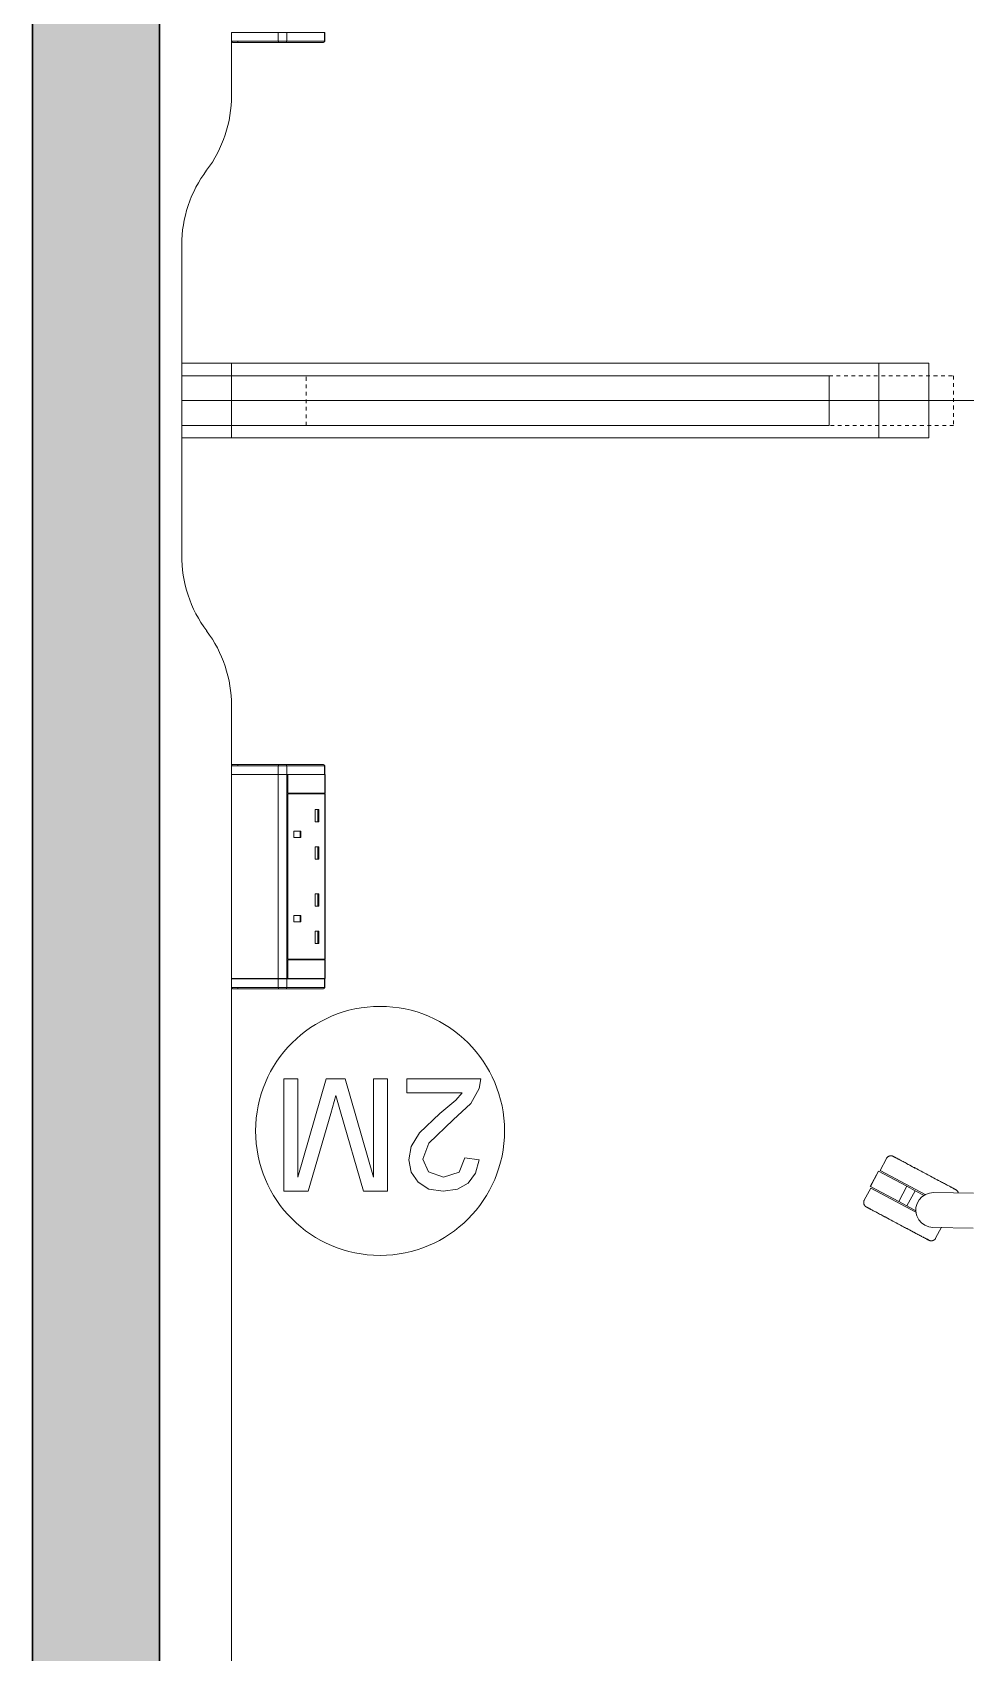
# Model space of a CAD drawing. Header units: millimetres. Extents: x 155927 to 317870, y -36033 to 97293.
# Drawn here: x 180999 to 181748, y 9780 to 11082 of the extents above; entities that cross this region are included whole.
import ezdxf

# ---------------------------------------------------------------- set-up
doc = ezdxf.new("R2010")
doc.units = ezdxf.units.MM
doc.header["$MEASUREMENT"] = 0
doc.linetypes.add('Dash', pattern=[6, 3, -3])
for name, color, linetype, lineweight in [('A-WALL-PATT', 7, 'CONTINUOUS', 9), ('I-FURN', 8, 'CONTINUOUS', 9), ('I-FURN-HDLN', 8, 'Dash', 9), ('I-WALL', 7, 'CONTINUOUS', 9)]:
    doc.layers.add(name, color=color, linetype=linetype, lineweight=lineweight)

msp = doc.modelspace()

# ---------------------------------------------------------------- hatches: boundary and pattern name
at = {"layer": 'A-WALL-PATT'}
msp.add_hatch(color=256, dxfattribs=at).paths.add_polyline_path([(180998.8, 9369.6), (181100.8, 9369.6), (181100.8, 13607.6), (180998.8, 13607.6), (180998.8, 9818)], flags=0)

# ---------------------------------------------------------------- linework, layer by layer
at = {"layer": 'I-FURN'}
for p, q in [((181158.8, 11081.5), (181158.8, 11074.5)), ((181158.8, 11074.5), (181158.8, 11081.5)), ((181196.3, 11081.5), (181158.8, 11081.5)), ((181158.8, 11074.5), (181158.8, 11030.8)), ((181158.8, 11030.8), (181158.8, 11074.5)), ((181196.3, 11074.5), (181158.8, 11074.5)), ((181163.8, 11073.5), (181159.8, 11073.5)), ((181159.8, 11073.5), (181196.9, 11073.5)), ((181163.8, 11073.5), (181163.8, 11074.5)), ((181202.4, 11073.5), (181163.8, 11073.5)), ((181196.3, 11074.5), (181196.3, 11081.5)), ((181203.2, 11081.5), (181196.3, 11081.5)), ((181203.2, 11074.5), (181196.3, 11074.5)), ((181196.9, 11073.5), (181202.4, 11073.5)), ((181202.4, 11073.5), (181232.7, 11073.5)), ((181202.4, 11073.5), (181232.7, 11073.5)), ((181203.2, 11074.5), (181203.2, 11081.5)), ((181233.5, 11081.5), (181203.2, 11081.5)), ((181233.5, 11074.5), (181203.2, 11074.5)), ((181233.3, 11073.8), (181233.3, 11073.7)), ((181233.5, 11074.5), (181233.5, 11081.5)), ((181233.7, 11081.5), (181233.5, 11081.5)), ((181233.7, 11074.5), (181233.5, 11074.5)), ((181233.7, 11074.5), (181233.7, 11081.5)), ((181233.7, 11074.5), (181233.7, 11081.5)), ((181233.7, 11081.5), (181233.7, 11074.5)), ((181118.8, 10910.8), (181118.8, 10785.8)), ((181118.8, 10785.8), (181118.8, 10910.8)), ((181158.8, 10815.8), (181118.8, 10815.8)), ((181118.8, 10815.8), (181718.8, 10815.8)), ((181118.8, 10805.8), (181118.8, 10815.8)), ((181118.8, 10755.8), (181118.8, 10815.8)), ((181678.8, 10815.8), (181158.8, 10815.8)), ((181158.8, 10755.8), (181158.8, 10815.8)), ((181158.8, 10805.8), (181158.8, 10815.8)), ((181718.8, 10815.8), (181678.8, 10815.8)), ((181678.8, 10755.8), (181678.8, 10815.8)), ((181678.8, 10755.8), (181678.8, 10815.8)), ((181718.8, 10755.8), (181718.8, 10815.8)), ((181718.8, 10815.8), (181718.8, 10755.8)), ((181638.8, 10805.8), (181118.8, 10805.8)), ((181118.8, 10805.8), (181118.8, 10765.8)), ((181638.8, 10765.8), (181638.8, 10805.8)), ((181118.8, 10785.8), (181918.8, 10785.8)), ((181918.8, 10785.8), (181118.8, 10785.8)), ((181118.8, 10785.8), (181118.8, 10661.9)), ((181918.8, 10785.8), (181118.8, 10785.8)), ((181118.8, 10785.8), (181918.8, 10785.8)), ((181118.8, 10661.9), (181118.8, 10785.8)), ((181118.8, 10755.8), (181118.8, 10765.8)), ((181118.8, 10765.8), (181638.8, 10765.8)), ((181158.8, 10755.8), (181158.8, 10765.8)), ((181718.8, 10755.8), (181118.8, 10755.8)), ((181118.8, 10755.8), (181158.8, 10755.8)), ((181158.8, 10755.8), (181678.8, 10755.8)), ((181678.8, 10755.8), (181718.8, 10755.8)), ((181158.8, 10540.8), (181158.8, 10492.6)), ((181158.8, 10492.6), (181158.8, 10540.8)), ((181158.8, 10492.6), (181158.8, 10485.6)), ((181158.8, 10492.6), (181196.3, 10492.6)), ((181158.8, 10492.6), (181158.8, 10485.6)), ((181159.8, 10493.6), (181159.8, 10493.6)), ((181196.9, 10493.6), (181159.8, 10493.6)), ((181159.8, 10493.6), (181163.8, 10493.6)), ((181163.8, 10492.6), (181163.8, 10493.6)), ((181163.8, 10493.6), (181202.4, 10493.6)), ((181196.3, 10492.6), (181203.2, 10492.6)), ((181196.3, 10492.6), (181196.3, 10485.6)), ((181202.4, 10493.6), (181196.9, 10493.6)), ((181232.7, 10493.6), (181202.4, 10493.6)), ((181232.7, 10493.6), (181202.4, 10493.6)), ((181203.2, 10492.6), (181233.5, 10492.6)), ((181203.2, 10492.6), (181203.2, 10485.6)), ((181233.3, 10493.4), (181233.3, 10493.4)), ((181233.5, 10492.6), (181233.7, 10492.6)), ((181233.5, 10492.6), (181233.5, 10485.6)), ((181233.7, 10485.6), (181233.7, 10492.6)), ((181233.7, 10485.6), (181233.7, 10492.6)), ((181233.7, 10485.6), (181233.7, 10492.6)), ((181158.8, 10485.6), (181196.3, 10485.6)), ((181158.8, 10485.5), (181158.8, 10321.6)), ((181158.8, 10321.6), (181158.8, 10485.5)), ((181196.3, 10485.5), (181158.8, 10485.5)), ((181196.3, 10485.6), (181203.2, 10485.6)), ((181196.3, 10321.6), (181196.3, 10485.5)), ((181203.2, 10485.5), (181196.3, 10485.5)), ((181204, 10485.6), (181201.6, 10485.6)), ((181203.2, 10485.6), (181233.5, 10485.6)), ((181203.2, 10321.6), (181203.2, 10485.5)), ((181203.2, 10485.5), (181203.8, 10485.5)), ((181203.8, 10485.5), (181203.8, 10470.6)), ((181204, 10470.6), (181204, 10485.6)), ((181204, 10485.6), (181233.9, 10485.6)), ((181233.5, 10485.6), (181233.7, 10485.6)), ((181233.7, 10321.6), (181233.7, 10485.5)), ((181233.9, 10485.6), (181233.9, 10470.6)), ((181203.8, 10470.1), (181203.8, 10337.1)), ((181233.9, 10470.6), (181204, 10470.6)), ((181204, 10337.1), (181204, 10470.1)), ((181233.9, 10470.1), (181204, 10470.1)), ((181233.5, 10470.6), (181233.5, 10470.1)), ((181233.9, 10470.1), (181233.9, 10337.1)), ((181228.8, 10457.5), (181226, 10457.5)), ((181226, 10447.5), (181226, 10457.5)), ((181228.1, 10447.5), (181228.1, 10457.5)), ((181228.8, 10447.5), (181228.8, 10457.5)), ((181214.5, 10440), (181208.8, 10440)), ((181208.8, 10435), (181208.8, 10440)), ((181213.8, 10435), (181213.8, 10440)), ((181214.5, 10435), (181214.5, 10440)), ((181228.8, 10447.5), (181226, 10447.5)), ((181214.5, 10435), (181208.8, 10435)), ((181228.8, 10427.5), (181226, 10427.5)), ((181226, 10417.5), (181226, 10427.5)), ((181228.1, 10417.5), (181228.1, 10427.5)), ((181228.8, 10417.5), (181228.8, 10427.5)), ((181228.8, 10417.5), (181226, 10417.5)), ((181228.8, 10389.7), (181226, 10389.7)), ((181226, 10379.7), (181226, 10389.7)), ((181228.1, 10379.7), (181228.1, 10389.7)), ((181228.8, 10379.7), (181228.8, 10389.7)), ((181208.8, 10372.2), (181208.8, 10367.2)), ((181214.5, 10372.2), (181208.8, 10372.2)), ((181213.8, 10367.2), (181213.8, 10372.2)), ((181214.5, 10367.2), (181214.5, 10372.2)), ((181228.8, 10379.7), (181226, 10379.7)), ((181208.8, 10367.2), (181214.5, 10367.2)), ((181228.8, 10359.7), (181226, 10359.7)), ((181226, 10349.7), (181226, 10359.7)), ((181228.1, 10349.7), (181228.1, 10359.7)), ((181228.8, 10349.7), (181228.8, 10359.7)), ((181228.8, 10349.7), (181226, 10349.7)), ((181203.8, 10336.6), (181203.8, 10321.6)), ((181233.9, 10337.1), (181204, 10337.1)), ((181204, 10321.6), (181204, 10336.6)), ((181204, 10336.6), (181233.9, 10336.6)), ((181233.5, 10337.1), (181233.5, 10336.6)), ((181233.9, 10336.6), (181233.9, 10321.6)), ((181158.8, 10321.6), (181196.3, 10321.6)), ((181158.8, 10321.5), (181158.8, 10314.5)), ((181158.8, 10314.5), (181158.8, 10321.5)), ((181196.3, 10321.5), (181158.8, 10321.5)), ((181196.3, 10321.6), (181203.2, 10321.6)), ((181196.3, 10314.5), (181196.3, 10321.5)), ((181203.2, 10321.5), (181196.3, 10321.5)), ((181203.8, 10321.6), (181203.2, 10321.6)), ((181203.2, 10314.5), (181203.2, 10321.5)), ((181233.5, 10321.5), (181203.2, 10321.5)), ((181233.9, 10321.6), (181204, 10321.6)), ((181233.5, 10314.5), (181233.5, 10321.5)), ((181233.7, 10321.5), (181233.5, 10321.5)), ((181233.7, 10314.5), (181233.7, 10321.5)), ((181233.7, 10314.5), (181233.7, 10321.5)), ((181233.7, 10321.5), (181233.7, 10314.5)), ((181158.8, 10314.5), (181158.8, 9630.8)), ((181158.8, 9630.8), (181158.8, 10314.5)), ((181196.3, 10314.5), (181158.8, 10314.5)), ((181163.8, 10313.5), (181159.8, 10313.5)), ((181159.8, 10313.5), (181196.9, 10313.5)), ((181163.8, 10313.5), (181163.8, 10314.5)), ((181202.4, 10313.5), (181163.8, 10313.5)), ((181203.2, 10314.5), (181196.3, 10314.5)), ((181196.9, 10313.5), (181202.4, 10313.5)), ((181202.4, 10313.5), (181232.7, 10313.5)), ((181202.4, 10313.5), (181232.7, 10313.5)), ((181233.5, 10314.5), (181203.2, 10314.5)), ((181233.3, 10313.8), (181233.3, 10313.7)), ((181233.7, 10314.5), (181233.5, 10314.5)), ((181212.1, 10241.2), (181200.8, 10241.2)), ((181200.8, 10241.2), (181200.8, 10150.8)), ((181234.9, 10241.2), (181212.1, 10162.1)), ((181212.1, 10162.1), (181212.1, 10241.2)), ((181250.2, 10241.2), (181234.9, 10241.2)), ((181272.9, 10162.1), (181250.2, 10241.2)), ((181284.2, 10241.2), (181272.9, 10241.2)), ((181272.9, 10241.2), (181272.9, 10162.1)), ((181284.2, 10150.8), (181284.2, 10241.2)), ((181359.1, 10241.2), (181299.7, 10241.2)), ((181299.7, 10241.2), (181299.7, 10229.9)), ((181357.8, 10233.4), (181359.1, 10241.2)), ((181238.5, 10213.4), (181242.5, 10227.8)), ((181242.5, 10227.8), (181246.2, 10214.5)), ((181299.7, 10229.9), (181344.1, 10229.9)), ((181344.1, 10229.9), (181339, 10224.1)), ((181351, 10221.4), (181357.8, 10233.4)), ((181339, 10224.1), (181326, 10213.3)), ((181336.8, 10208.3), (181351, 10221.4)), ((181220.3, 10150.8), (181238.5, 10213.4)), ((181246.2, 10214.5), (181264.7, 10150.8)), ((181326, 10213.3), (181309.8, 10197.8)), ((181317.3, 10189.5), (181336.8, 10208.3)), ((181309.8, 10197.8), (181303.2, 10186.7)), ((181312.4, 10176.7), (181317.3, 10189.5)), ((181303.2, 10186.7), (181301.1, 10176)), ((181301.1, 10176), (181303, 10166.1)), ((181317, 10166.3), (181312.4, 10176.7)), ((181346.3, 10177.6), (181341.6, 10166.2)), ((181357.6, 10176.2), (181346.3, 10177.6)), ((181354.9, 10165.3), (181357.6, 10176.2)), ((181684.8, 10177.2), (181679.7, 10167.5)), ((181684.8, 10177.2), (181684.9, 10177.3)), ((181684.9, 10177.3), (181685, 10177.4)), ((181685, 10177.4), (181685.1, 10177.6)), ((181685.1, 10177.6), (181685.2, 10177.7)), ((181685.2, 10177.7), (181685.3, 10177.8)), ((181685.3, 10177.8), (181685.4, 10178)), ((181685.4, 10178), (181685.5, 10178.1)), ((181685.5, 10178.1), (181685.6, 10178.2)), ((181685.6, 10178.2), (181685.7, 10178.3)), ((181685.7, 10178.3), (181685.9, 10178.4)), ((181685.9, 10178.4), (181686, 10178.5)), ((181686, 10178.5), (181686.1, 10178.6)), ((181686.1, 10178.6), (181686.3, 10178.7)), ((181686.3, 10178.7), (181686.4, 10178.8)), ((181686.4, 10178.8), (181686.5, 10178.8)), ((181686.5, 10178.8), (181686.7, 10178.9)), ((181686.7, 10178.9), (181686.8, 10179)), ((181686.8, 10179), (181687, 10179)), ((181687, 10179), (181687.1, 10179.1)), ((181687.1, 10179.1), (181687.3, 10179.1)), ((181687.3, 10179.1), (181687.4, 10179.2)), ((181687.4, 10179.2), (181687.6, 10179.2)), ((181687.6, 10179.2), (181687.7, 10179.3)), ((181687.7, 10179.3), (181687.9, 10179.3)), ((181687.9, 10179.3), (181688.1, 10179.3)), ((181688.1, 10179.3), (181688.2, 10179.3)), ((181688.2, 10179.3), (181688.4, 10179.3)), ((181688.4, 10179.3), (181688.6, 10179.3)), ((181688.6, 10179.3), (181688.7, 10179.3)), ((181688.7, 10179.3), (181688.9, 10179.3)), ((181688.9, 10179.3), (181689, 10179.3)), ((181689, 10179.3), (181689.2, 10179.2)), ((181689.2, 10179.2), (181689.3, 10179.2)), ((181689.3, 10179.2), (181689.5, 10179.2)), ((181689.5, 10179.2), (181689.7, 10179.1)), ((181689.7, 10179.1), (181689.8, 10179.1)), ((181689.8, 10179.1), (181690, 10179)), ((181690, 10179), (181690.1, 10178.9)), ((181690.1, 10178.9), (181690.3, 10178.9)), ((181690.3, 10178.9), (181690.3, 10178.8)), ((181690.3, 10178.8), (181690.3, 10178.8)), ((181690.3, 10178.8), (181690.4, 10178.8)), ((181690.4, 10178.8), (181690.3, 10178.8)), ((181690.3, 10178.8), (181690.3, 10178.8)), ((181690.3, 10178.8), (181690.3, 10178.8)), ((181690.4, 10178.8), (181690.5, 10178.7)), ((181690.5, 10178.7), (181690.4, 10178.8)), ((181690.5, 10178.7), (181690.6, 10178.7)), ((181690.7, 10178.6), (181690.5, 10178.7)), ((181690.6, 10178.7), (181690.8, 10178.6)), ((181690.9, 10178.5), (181690.7, 10178.6)), ((181690.8, 10178.6), (181691, 10178.5)), ((181691.1, 10178.4), (181690.9, 10178.5)), ((181691, 10178.5), (181691.3, 10178.3)), ((181691.4, 10178.2), (181691.1, 10178.4)), ((181691.3, 10178.3), (181691.6, 10178.2)), ((181691.7, 10178.1), (181691.4, 10178.2)), ((181691.6, 10178.2), (181691.9, 10178)), ((181692.1, 10177.9), (181691.7, 10178.1)), ((181691.9, 10178), (181692.3, 10177.8)), ((181692.5, 10177.7), (181692.1, 10177.9)), ((181692.3, 10177.8), (181692.7, 10177.6)), ((181692.9, 10177.4), (181692.5, 10177.7)), ((181692.7, 10177.6), (181693.1, 10177.3)), ((181693.4, 10177.2), (181692.9, 10177.4)), ((181693.1, 10177.3), (181693.6, 10177.1)), ((181693.9, 10176.9), (181693.4, 10177.2)), ((181693.6, 10177.1), (181694.1, 10176.8)), ((181694.4, 10176.6), (181693.9, 10176.9)), ((181694.1, 10176.8), (181694.7, 10176.5)), ((181695, 10176.3), (181694.4, 10176.6)), ((181694.7, 10176.5), (181695.3, 10176.2)), ((181695.6, 10176), (181695, 10176.3)), ((181696.2, 10175.7), (181695.6, 10176)), ((181696.9, 10175.3), (181696.2, 10175.7)), ((181303, 10166.1), (181308.6, 10158)), ((181329.1, 10162.1), (181317, 10166.3)), ((181341.6, 10166.2), (181329.1, 10162.1)), ((181349, 10157.3), (181354.9, 10165.3)), ((181678.4, 10167), (181671.8, 10154.7)), ((181672, 10154.6), (181678.6, 10166.9)), ((181678.6, 10166.9), (181701.3, 10154.9)), ((181716.4, 10147.9), (181679.7, 10167.5)), ((181697.6, 10175), (181696.9, 10175.3)), ((181698.3, 10174.6), (181697.6, 10175)), ((181699.1, 10174.2), (181698.3, 10174.6)), ((181699.8, 10173.8), (181699.1, 10174.2)), ((181700.6, 10173.3), (181699.8, 10173.8)), ((181701.5, 10172.9), (181700.6, 10173.3)), ((181701, 10173.1), (181701.8, 10172.7)), ((181702.3, 10172.4), (181701.5, 10172.9)), ((181701.8, 10172.7), (181702.7, 10172.2)), ((181703.2, 10172), (181702.3, 10172.4)), ((181702.7, 10172.2), (181703.6, 10171.8)), ((181704.1, 10171.5), (181703.2, 10172)), ((181703.6, 10171.8), (181704.5, 10171.3)), ((181705, 10171), (181704.1, 10171.5)), ((181704.5, 10171.3), (181705.4, 10170.8)), ((181705.9, 10170.5), (181705, 10171)), ((181705.4, 10170.8), (181706.3, 10170.3)), ((181706.8, 10170), (181705.9, 10170.5)), ((181706.3, 10170.3), (181707.3, 10169.8)), ((181707.8, 10169.5), (181706.8, 10170)), ((181707.3, 10169.8), (181708.2, 10169.3)), ((181708.7, 10169), (181707.8, 10169.5)), ((181708.2, 10169.3), (181709.2, 10168.8)), ((181709.7, 10168.5), (181708.7, 10169)), ((181709.2, 10168.8), (181710.2, 10168.3)), ((181710.7, 10168), (181709.7, 10168.5)), ((181710.2, 10168.3), (181711.2, 10167.7)), ((181711.7, 10167.5), (181710.7, 10168)), ((181711.2, 10167.7), (181712.2, 10167.2)), ((181712.7, 10166.9), (181711.7, 10167.5)), ((181712.2, 10167.2), (181713.2, 10166.7)), ((181713.7, 10166.4), (181712.7, 10166.9)), ((181713.2, 10166.7), (181714.2, 10166.1)), ((181714.7, 10165.9), (181713.7, 10166.4)), ((181714.2, 10166.1), (181715.2, 10165.6)), ((181715.7, 10165.3), (181714.7, 10165.9)), ((181715.2, 10165.6), (181716.2, 10165.1)), ((181716.7, 10164.8), (181715.7, 10165.3)), ((181716.2, 10165.1), (181717.2, 10164.5)), ((181717.7, 10164.3), (181716.7, 10164.8)), ((181717.2, 10164.5), (181718.2, 10164)), ((181718.7, 10163.7), (181717.7, 10164.3)), ((181718.2, 10164), (181719.2, 10163.5)), ((181719.7, 10163.2), (181718.7, 10163.7)), ((181719.2, 10163.5), (181720.2, 10163)), ((181720.7, 10162.7), (181719.7, 10163.2)), ((181720.2, 10163), (181721.1, 10162.4)), ((181721.7, 10162.2), (181720.7, 10162.7)), ((181200.8, 10150.8), (181220.3, 10150.8)), ((181264.7, 10150.8), (181284.2, 10150.8)), ((181308.6, 10158), (181317.4, 10152.6)), ((181317.4, 10152.6), (181328.8, 10150.8)), ((181328.8, 10150.8), (181340.2, 10152.4)), ((181340.2, 10152.4), (181349, 10157.3)), ((181672.2, 10153.4), (181667, 10143.7)), ((181694.7, 10142.5), (181672, 10154.6)), ((181708.9, 10133.8), (181672.2, 10153.4)), ((181694.7, 10142.5), (181701.3, 10154.9)), ((181701.3, 10154.9), (181707.9, 10151.3)), ((181701.3, 10139), (181707.9, 10151.3)), ((181707.9, 10151.3), (181715.1, 10147.5)), ((181719.4, 10149.4), (181722.7, 10149.8)), ((181721.1, 10162.4), (181722.1, 10161.9)), ((181722.6, 10161.6), (181721.7, 10162.2)), ((181722.1, 10161.9), (181723.1, 10161.4)), ((181723.6, 10161.1), (181722.6, 10161.6)), ((181722.7, 10149.8), (181754.9, 10149.2)), ((181723.1, 10161.4), (181724, 10160.9)), ((181724.5, 10160.6), (181723.6, 10161.1)), ((181724, 10160.9), (181725, 10160.4)), ((181725.5, 10160.1), (181724.5, 10160.6)), ((181725, 10160.4), (181725.9, 10159.9)), ((181726.4, 10159.6), (181725.5, 10160.1)), ((181725.9, 10159.9), (181726.8, 10159.4)), ((181727.3, 10159.2), (181726.4, 10159.6)), ((181728.2, 10158.7), (181727.3, 10159.2)), ((181729, 10158.2), (181728.2, 10158.7)), ((181729.8, 10157.8), (181729, 10158.2)), ((181730.7, 10157.4), (181729.8, 10157.8)), ((181731.4, 10157), (181730.7, 10157.4)), ((181732.2, 10156.5), (181731.4, 10157)), ((181732.9, 10156.2), (181732.2, 10156.5)), ((181733.6, 10155.8), (181732.9, 10156.2)), ((181734.3, 10155.4), (181733.6, 10155.8)), ((181735, 10155.1), (181734.3, 10155.4)), ((181735.6, 10154.8), (181735, 10155.1)), ((181736.2, 10154.4), (181735.6, 10154.8)), ((181735.9, 10154.6), (181736.4, 10154.3)), ((181736.7, 10154.1), (181736.2, 10154.4)), ((181736.4, 10154.3), (181737, 10154)), ((181737.2, 10153.9), (181736.7, 10154.1)), ((181737, 10154), (181737.5, 10153.8)), ((181737.7, 10153.6), (181737.2, 10153.9)), ((181737.5, 10153.8), (181737.9, 10153.5)), ((181738.2, 10153.4), (181737.7, 10153.6)), ((181737.9, 10153.5), (181738.4, 10153.3)), ((181738.6, 10153.2), (181738.2, 10153.4)), ((181738.4, 10153.3), (181738.8, 10153.1)), ((181739, 10153), (181738.6, 10153.2)), ((181738.8, 10153.1), (181739.1, 10152.9)), ((181739.3, 10152.8), (181739, 10153)), ((181739.1, 10152.9), (181739.4, 10152.7)), ((181739.6, 10152.6), (181739.3, 10152.8)), ((181739.4, 10152.7), (181739.7, 10152.6)), ((181739.8, 10152.5), (181739.6, 10152.6)), ((181739.7, 10152.6), (181740, 10152.4)), ((181740.1, 10152.4), (181739.8, 10152.5)), ((181740, 10152.4), (181740.2, 10152.3)), ((181740.2, 10152.3), (181740.1, 10152.4)), ((181740.2, 10152.3), (181740.3, 10152.2)), ((181740.4, 10152.2), (181740.2, 10152.3)), ((181740.3, 10152.2), (181740.4, 10152.2)), ((181740.4, 10152.2), (181740.5, 10152.1)), ((181740.5, 10152.1), (181740.4, 10152.2)), ((181740.5, 10152.1), (181740.6, 10152.1)), ((181740.6, 10152.1), (181740.5, 10152.1)), ((181740.5, 10152.1), (181740.5, 10152.1)), ((181740.6, 10152.1), (181740.7, 10152)), ((181740.6, 10152.1), (181740.6, 10152.1)), ((181740.7, 10152), (181740.8, 10151.9)), ((181740.8, 10151.9), (181741, 10151.9)), ((181741, 10151.9), (181741.1, 10151.8)), ((181741.1, 10151.8), (181741.2, 10151.7)), ((181741.2, 10151.7), (181741.4, 10151.6)), ((181741.4, 10151.6), (181741.5, 10151.4)), ((181741.5, 10151.4), (181741.6, 10151.3)), ((181741.6, 10151.3), (181741.7, 10151.2)), ((181741.7, 10151.2), (181741.8, 10151.1)), ((181741.8, 10151.1), (181741.9, 10151)), ((181741.9, 10151), (181742, 10150.8)), ((181742, 10150.8), (181742.1, 10150.7)), ((181742.1, 10150.7), (181742.2, 10150.6)), ((181742.2, 10150.6), (181742.2, 10150.4)), ((181742.2, 10150.4), (181742.3, 10150.3)), ((181742.3, 10150.3), (181742.4, 10150.1)), ((181742.4, 10150.1), (181742.4, 10150)), ((181742.4, 10150), (181742.5, 10149.8)), ((181742.5, 10149.8), (181742.5, 10149.7)), ((181742.5, 10149.7), (181742.6, 10149.5)), ((181666.6, 10142.6), (181666.7, 10142.7)), ((181666.6, 10142.4), (181666.6, 10142.6)), ((181666.6, 10142.3), (181666.6, 10142.4)), ((181666.6, 10142.1), (181666.6, 10142.3)), ((181666.6, 10141.9), (181666.6, 10142.1)), ((181666.6, 10141.8), (181666.6, 10141.9)), ((181666.6, 10141.6), (181666.6, 10141.8)), ((181666.6, 10141.4), (181666.6, 10141.6)), ((181666.6, 10141.3), (181666.6, 10141.4)), ((181666.6, 10141.1), (181666.6, 10141.3)), ((181666.6, 10141), (181666.6, 10141.1)), ((181666.7, 10140.8), (181666.6, 10141)), ((181666.7, 10142.9), (181666.8, 10143)), ((181666.7, 10142.7), (181666.7, 10142.9)), ((181666.7, 10140.7), (181666.7, 10140.8)), ((181666.8, 10140.5), (181666.7, 10140.7)), ((181666.8, 10143.2), (181666.9, 10143.3)), ((181666.8, 10143), (181666.8, 10143.2)), ((181666.8, 10140.4), (181666.8, 10140.5)), ((181666.9, 10140.2), (181666.8, 10140.4)), ((181666.9, 10143.5), (181667, 10143.6)), ((181666.9, 10143.3), (181666.9, 10143.5)), ((181666.9, 10140.1), (181666.9, 10140.2)), ((181667, 10139.9), (181666.9, 10140.1)), ((181667, 10143.6), (181667, 10143.7)), ((181667.1, 10139.8), (181667, 10139.9)), ((181667.2, 10139.6), (181667.1, 10139.8)), ((181667.3, 10139.5), (181667.2, 10139.6)), ((181667.4, 10139.4), (181667.3, 10139.5)), ((181667.5, 10139.2), (181667.4, 10139.4)), ((181667.6, 10139.1), (181667.5, 10139.2)), ((181667.7, 10139), (181667.6, 10139.1)), ((181667.8, 10138.9), (181667.7, 10139)), ((181667.9, 10138.8), (181667.8, 10138.9)), ((181668, 10138.7), (181667.9, 10138.8)), ((181668.2, 10138.6), (181668, 10138.7)), ((181668.3, 10138.5), (181668.2, 10138.6)), ((181668.4, 10138.4), (181668.3, 10138.5)), ((181668.6, 10138.3), (181668.4, 10138.4)), ((181668.7, 10138.2), (181668.6, 10138.3)), ((181668.8, 10138.2), (181668.7, 10138.2)), ((181668.7, 10138.2), (181668.7, 10138.2)), ((181668.7, 10138.2), (181668.7, 10138.2)), ((181668.7, 10138.2), (181668.7, 10138.2)), ((181668.7, 10138.2), (181668.8, 10138.2)), ((181668.9, 10138.1), (181668.8, 10138.2)), ((181668.8, 10138.2), (181668.9, 10138.1)), ((181669.1, 10138), (181668.9, 10138.1)), ((181668.9, 10138.1), (181669, 10138.1)), ((181669, 10138.1), (181669.2, 10138)), ((181669.3, 10137.9), (181669.1, 10138)), ((181669.2, 10138), (181669.4, 10137.8)), ((181669.6, 10137.8), (181669.3, 10137.9)), ((181669.4, 10137.8), (181669.7, 10137.7)), ((181669.8, 10137.6), (181669.6, 10137.8)), ((181669.7, 10137.7), (181670, 10137.5)), ((181670.1, 10137.4), (181669.8, 10137.6)), ((181670, 10137.5), (181670.3, 10137.4)), ((181670.5, 10137.3), (181670.1, 10137.4)), ((181670.3, 10137.4), (181670.7, 10137.2)), ((181670.9, 10137.1), (181670.5, 10137.3)), ((181670.7, 10137.2), (181671.1, 10136.9)), ((181671.3, 10136.8), (181670.9, 10137.1)), ((181671.1, 10136.9), (181671.5, 10136.7)), ((181671.8, 10136.6), (181671.3, 10136.8)), ((181671.5, 10136.7), (181672, 10136.5)), ((181701.3, 10139), (181694.7, 10142.5)), ((181708.5, 10135.2), (181701.3, 10139)), ((181708.6, 10137.7), (181709.5, 10141)), ((181708.6, 10134.3), (181708.6, 10137.7)), ((181709.5, 10141), (181711.1, 10143.9)), ((181711.1, 10143.9), (181713.4, 10146.4)), ((181713.4, 10146.4), (181716.2, 10148.3)), ((181716.2, 10148.3), (181719.4, 10149.4)), ((181742.6, 10149.5), (181742.6, 10149.4)), ((181672.3, 10136.3), (181671.8, 10136.6)), ((181672, 10136.5), (181672.5, 10136.2)), ((181672.8, 10136), (181672.3, 10136.3)), ((181672.5, 10136.2), (181673.1, 10135.9)), ((181673.4, 10135.7), (181672.8, 10136)), ((181673.1, 10135.9), (181673.7, 10135.6)), ((181673.7, 10135.6), (181674.3, 10135.2)), ((181674.3, 10135.2), (181674.9, 10134.9)), ((181674.9, 10134.9), (181675.6, 10134.5)), ((181675.6, 10134.5), (181676.3, 10134.2)), ((181676.3, 10134.2), (181677.1, 10133.8)), ((181677.1, 10133.8), (181677.8, 10133.4)), ((181677.8, 10133.4), (181678.6, 10133)), ((181678.6, 10133), (181679.4, 10132.5)), ((181679.4, 10132.5), (181680.3, 10132.1)), ((181680.3, 10132.1), (181681.1, 10131.6)), ((181681.1, 10131.6), (181682, 10131.2)), ((181682, 10131.2), (181682.9, 10130.7)), ((181683.4, 10130.4), (181682.5, 10130.9)), ((181682.9, 10130.7), (181683.8, 10130.2)), ((181684.3, 10129.9), (181683.4, 10130.4)), ((181683.8, 10130.2), (181684.7, 10129.7)), ((181685.2, 10129.4), (181684.3, 10129.9)), ((181684.7, 10129.7), (181685.7, 10129.2)), ((181686.2, 10128.9), (181685.2, 10129.4)), ((181685.7, 10129.2), (181686.6, 10128.7)), ((181687.1, 10128.4), (181686.2, 10128.9)), ((181686.6, 10128.7), (181687.6, 10128.2)), ((181688.1, 10127.9), (181687.1, 10128.4)), ((181687.6, 10128.2), (181688.6, 10127.7)), ((181689.1, 10127.4), (181688.1, 10127.9)), ((181688.6, 10127.7), (181689.6, 10127.1)), ((181690.1, 10126.8), (181689.1, 10127.4)), ((181689.6, 10127.1), (181690.6, 10126.6)), ((181691.1, 10126.3), (181690.1, 10126.8)), ((181690.6, 10126.6), (181691.6, 10126.1)), ((181692.1, 10125.8), (181691.1, 10126.3)), ((181691.6, 10126.1), (181692.6, 10125.5)), ((181693.1, 10125.2), (181692.1, 10125.8)), ((181692.6, 10125.5), (181693.6, 10125)), ((181694.1, 10124.7), (181693.1, 10125.2)), ((181693.6, 10125), (181694.6, 10124.5)), ((181695.1, 10124.2), (181694.1, 10124.7)), ((181694.6, 10124.5), (181695.6, 10123.9)), ((181696.1, 10123.6), (181695.1, 10124.2)), ((181695.6, 10123.9), (181696.6, 10123.4)), ((181697.1, 10123.1), (181696.1, 10123.6)), ((181709.3, 10131), (181708.6, 10134.3)), ((181710.8, 10128), (181709.3, 10131)), ((181713, 10125.5), (181710.8, 10128)), ((181715.8, 10123.5), (181713, 10125.5)), ((181696.6, 10123.4), (181697.6, 10122.9)), ((181698.1, 10122.6), (181697.1, 10123.1)), ((181697.6, 10122.9), (181698.6, 10122.3)), ((181699.1, 10122.1), (181698.1, 10122.6)), ((181698.6, 10122.3), (181699.5, 10121.8)), ((181700.1, 10121.5), (181699.1, 10122.1)), ((181699.5, 10121.8), (181700.5, 10121.3)), ((181701, 10121), (181700.1, 10121.5)), ((181700.5, 10121.3), (181701.5, 10120.8)), ((181702, 10120.5), (181701, 10121)), ((181701.5, 10120.8), (181702.4, 10120.3)), ((181702.9, 10120), (181702, 10120.5)), ((181702.4, 10120.3), (181703.4, 10119.8)), ((181703.9, 10119.5), (181702.9, 10120)), ((181703.4, 10119.8), (181704.3, 10119.3)), ((181704.8, 10119), (181703.9, 10119.5)), ((181704.3, 10119.3), (181705.2, 10118.8)), ((181705.7, 10118.6), (181704.8, 10119)), ((181705.2, 10118.8), (181706.1, 10118.3)), ((181706.6, 10118.1), (181705.7, 10118.6)), ((181706.1, 10118.3), (181707, 10117.9)), ((181707.4, 10117.6), (181706.6, 10118.1)), ((181707, 10117.9), (181707.8, 10117.4)), ((181708.3, 10117.2), (181707.4, 10117.6)), ((181707.8, 10117.4), (181708.6, 10117)), ((181708.6, 10117), (181709.4, 10116.6)), ((181709.4, 10116.6), (181710.2, 10116.2)), ((181710.2, 10116.2), (181711, 10115.8)), ((181711, 10115.8), (181711.7, 10115.4)), ((181711.7, 10115.4), (181712.4, 10115)), ((181712.4, 10115), (181713, 10114.6)), ((181713, 10114.6), (181713.7, 10114.3)), ((181713.7, 10114.3), (181714.3, 10114)), ((181714.6, 10113.8), (181714, 10114.1)), ((181714.3, 10114), (181714.8, 10113.7)), ((181715.1, 10113.5), (181714.6, 10113.8)), ((181714.8, 10113.7), (181715.4, 10113.4)), ((181715.6, 10113.3), (181715.1, 10113.5)), ((181715.4, 10113.4), (181715.9, 10113.1)), ((181716.1, 10113), (181715.6, 10113.3)), ((181718.9, 10122.2), (181715.8, 10123.5)), ((181715.9, 10113.1), (181716.3, 10112.9)), ((181716.6, 10112.8), (181716.1, 10113)), ((181716.3, 10112.9), (181716.8, 10112.7)), ((181717, 10112.5), (181716.6, 10112.8)), ((181716.8, 10112.7), (181717.2, 10112.5)), ((181717.4, 10112.3), (181717, 10112.5)), ((181717.2, 10112.5), (181717.5, 10112.3)), ((181717.7, 10112.2), (181717.4, 10112.3)), ((181717.5, 10112.3), (181717.8, 10112.1)), ((181718, 10112), (181717.7, 10112.2)), ((181717.8, 10112.1), (181718.1, 10111.9)), ((181718.3, 10111.9), (181718, 10112)), ((181718.1, 10111.9), (181718.4, 10111.8)), ((181718.5, 10111.8), (181718.3, 10111.9)), ((181718.4, 10111.8), (181718.6, 10111.7)), ((181718.7, 10111.7), (181718.5, 10111.8)), ((181718.6, 10111.7), (181718.7, 10111.6)), ((181718.8, 10111.6), (181718.7, 10111.7)), ((181718.7, 10111.6), (181718.8, 10111.6)), ((181718.9, 10111.5), (181718.8, 10111.6)), ((181718.8, 10111.6), (181718.9, 10111.5)), ((181722.2, 10121.8), (181718.9, 10122.2)), ((181719, 10111.5), (181718.9, 10111.5)), ((181718.9, 10111.5), (181719, 10111.5)), ((181719.2, 10111.4), (181719, 10111.5)), ((181719, 10111.5), (181719, 10111.5)), ((181719, 10111.5), (181719, 10111.5)), ((181719, 10111.5), (181719, 10111.5)), ((181719.3, 10111.3), (181719.2, 10111.4)), ((181719.5, 10111.3), (181719.3, 10111.3)), ((181719.6, 10111.2), (181719.5, 10111.3)), ((181719.8, 10111.2), (181719.6, 10111.2)), ((181719.9, 10111.1), (181719.8, 10111.2)), ((181720.1, 10111.1), (181719.9, 10111.1)), ((181720.2, 10111.1), (181720.1, 10111.1)), ((181720.4, 10111), (181720.2, 10111.1)), ((181720.5, 10111), (181720.4, 10111)), ((181720.7, 10111), (181720.5, 10111)), ((181720.9, 10111), (181720.7, 10111)), ((181721, 10111), (181720.9, 10111)), ((181721.2, 10111), (181721, 10111)), ((181721.4, 10111), (181721.2, 10111)), ((181721.5, 10111.1), (181721.4, 10111)), ((181721.7, 10111.1), (181721.5, 10111.1)), ((181721.8, 10111.1), (181721.7, 10111.1)), ((181722, 10111.2), (181721.8, 10111.1)), ((181722.1, 10111.2), (181722, 10111.2)), ((181722.3, 10111.3), (181722.1, 10111.2)), ((181754.6, 10121.2), (181722.2, 10121.8)), ((181722.4, 10111.3), (181722.3, 10111.3)), ((181722.6, 10111.4), (181722.4, 10111.3)), ((181722.7, 10111.5), (181722.6, 10111.4)), ((181722.9, 10111.6), (181722.7, 10111.5)), ((181723, 10111.6), (181722.9, 10111.6)), ((181723.1, 10111.7), (181723, 10111.6)), ((181723.3, 10111.8), (181723.1, 10111.7)), ((181723.4, 10111.9), (181723.3, 10111.8)), ((181723.5, 10112), (181723.4, 10111.9)), ((181723.6, 10112.1), (181723.5, 10112)), ((181723.8, 10112.2), (181723.6, 10112.1)), ((181723.9, 10112.4), (181723.8, 10112.2)), ((181724, 10112.5), (181723.9, 10112.4)), ((181724.1, 10112.6), (181724, 10112.5)), ((181724.2, 10112.7), (181724.1, 10112.6)), ((181724.3, 10112.9), (181724.2, 10112.7)), ((181724.4, 10113.2), (181724.3, 10113)), ((181724.3, 10113), (181724.3, 10112.9)), ((181724.4, 10113.2), (181729.1, 10122))]:
    msp.add_line(p, q, dxfattribs=at)
at = {"layer": 'I-FURN', "flags": 128}
for points in [[(181159.8, 11073.5), (181159.8, 11073.5), (181159.7, 11073.5), (181159.7, 11073.5), (181159.7, 11073.5), (181159.6, 11073.5), (181159.6, 11073.5), (181159.5, 11073.6), (181159.5, 11073.6), (181159.5, 11073.6), (181159.4, 11073.6), (181159.4, 11073.6), (181159.4, 11073.6), (181159.3, 11073.7), (181159.3, 11073.7), (181159.3, 11073.7), (181159.2, 11073.7), (181159.2, 11073.7), (181159.2, 11073.8), (181159.1, 11073.8), (181159.1, 11073.8), (181159.1, 11073.9), (181159.1, 11073.9), (181159, 11073.9), (181159, 11073.9), (181159, 11074), (181159, 11074), (181158.9, 11074), (181158.9, 11074.1), (181158.9, 11074.1), (181158.9, 11074.2), (181158.9, 11074.2), (181158.9, 11074.2), (181158.9, 11074.3), (181158.8, 11074.3), (181158.8, 11074.3), (181158.8, 11074.4), (181158.8, 11074.4), (181158.8, 11074.5), (181158.8, 11074.5), (181158.8, 11074.5)], [(181163.8, 11073.5), (181163.7, 11073.5), (181163.5, 11073.5), (181163.3, 11073.5), (181163.2, 11073.5), (181163, 11073.5), (181162.9, 11073.5), (181162.7, 11073.5), (181162.6, 11073.5), (181162.4, 11073.5), (181162.3, 11073.5), (181162.1, 11073.5), (181162, 11073.5), (181161.8, 11073.5), (181161.7, 11073.5), (181161.6, 11073.5), (181161.4, 11073.5), (181161.3, 11073.5), (181161.2, 11073.5), (181161.1, 11073.5), (181161, 11073.5), (181160.8, 11073.5), (181160.7, 11073.5), (181160.6, 11073.5), (181160.5, 11073.5), (181160.5, 11073.5), (181160.4, 11073.5), (181160.3, 11073.5), (181160.2, 11073.5), (181160.2, 11073.5), (181160.1, 11073.5), (181160, 11073.5), (181160, 11073.5), (181159.9, 11073.5), (181159.9, 11073.5), (181159.9, 11073.5), (181159.9, 11073.5), (181159.8, 11073.5), (181159.8, 11073.5), (181159.8, 11073.5)], [(181159.8, 11073.5), (181159.8, 11073.5), (181159.8, 11073.5)], [(181159.8, 11073.5), (181160.1, 11073.5), (181160.5, 11073.5), (181161.1, 11073.5), (181161.8, 11073.5), (181162.6, 11073.5), (181163.5, 11073.5), (181164.6, 11073.5), (181165.8, 11073.5), (181167.1, 11073.5), (181168.6, 11073.5), (181170.2, 11073.5), (181171.9, 11073.5), (181173.7, 11073.5), (181175.6, 11073.5), (181177.7, 11073.5), (181179.8, 11073.5), (181182.1, 11073.5), (181184.4, 11073.5), (181186.9, 11073.5), (181189.5, 11073.5), (181192.1, 11073.5), (181194.8, 11073.5), (181196.9, 11073.5)], [(181196.9, 11073.5), (181197, 11073.5), (181197.1, 11073.5), (181197.3, 11073.5), (181197.4, 11073.5), (181197.6, 11073.5), (181197.7, 11073.5), (181197.9, 11073.5), (181198, 11073.5), (181198.2, 11073.5), (181198.3, 11073.5), (181198.5, 11073.5), (181198.6, 11073.5), (181198.8, 11073.5), (181199, 11073.5), (181199.1, 11073.5), (181199.3, 11073.5), (181199.4, 11073.5), (181199.6, 11073.5), (181199.7, 11073.5), (181199.9, 11073.5), (181200.1, 11073.5), (181200.2, 11073.5), (181200.4, 11073.5), (181200.5, 11073.5), (181200.7, 11073.5), (181200.8, 11073.5), (181201, 11073.5), (181201.1, 11073.5), (181201.2, 11073.5), (181201.4, 11073.5), (181201.5, 11073.5), (181201.6, 11073.5), (181201.8, 11073.5), (181201.9, 11073.5), (181202, 11073.5), (181202.1, 11073.5), (181202.2, 11073.5), (181202.3, 11073.5), (181202.4, 11073.5)], [(181233.7, 11074.5), (181233.7, 11074.5), (181233.7, 11074.4), (181233.7, 11074.4), (181233.7, 11074.4), (181233.6, 11074.3), (181233.6, 11074.3), (181233.6, 11074.2), (181233.6, 11074.2), (181233.6, 11074.2), (181233.6, 11074.1), (181233.6, 11074.1), (181233.6, 11074.1), (181233.5, 11074)], [(181158.8, 10492.6), (181158.8, 10492.7), (181158.8, 10492.7), (181158.8, 10492.8), (181158.8, 10492.8), (181158.8, 10492.8), (181158.9, 10492.9), (181158.9, 10492.9), (181158.9, 10493), (181158.9, 10493), (181158.9, 10493), (181158.9, 10493.1), (181158.9, 10493.1), (181159, 10493.1), (181159, 10493.2), (181159, 10493.2), (181159, 10493.2), (181159, 10493.3), (181159.1, 10493.3), (181159.1, 10493.3), (181159.1, 10493.4), (181159.2, 10493.4), (181159.2, 10493.4), (181159.2, 10493.4), (181159.2, 10493.5), (181159.3, 10493.5), (181159.3, 10493.5), (181159.4, 10493.5), (181159.4, 10493.5), (181159.4, 10493.6), (181159.5, 10493.6), (181159.5, 10493.6), (181159.5, 10493.6), (181159.6, 10493.6), (181159.6, 10493.6), (181159.7, 10493.6), (181159.7, 10493.6), (181159.7, 10493.6), (181159.8, 10493.6), (181159.8, 10493.6), (181159.8, 10493.6)], [(181196.9, 10493.6), (181194.1, 10493.6), (181191.4, 10493.6), (181188.8, 10493.6), (181186.2, 10493.6), (181183.8, 10493.6), (181181.5, 10493.6), (181179.3, 10493.6), (181177.1, 10493.6), (181175.1, 10493.6), (181173.2, 10493.6), (181171.4, 10493.6), (181169.8, 10493.6), (181168.2, 10493.6), (181166.8, 10493.6), (181165.5, 10493.6), (181164.3, 10493.6), (181163.3, 10493.6), (181162.3, 10493.6), (181161.6, 10493.6), (181160.9, 10493.6), (181160.4, 10493.6), (181160, 10493.6), (181159.8, 10493.6)], [(181159.8, 10493.6), (181159.8, 10493.6), (181159.8, 10493.6), (181159.9, 10493.6), (181159.9, 10493.6), (181159.9, 10493.6), (181159.9, 10493.6), (181160, 10493.6), (181160, 10493.6), (181160.1, 10493.6), (181160.1, 10493.6), (181160.2, 10493.6), (181160.3, 10493.6), (181160.4, 10493.6), (181160.4, 10493.6), (181160.5, 10493.6), (181160.6, 10493.6), (181160.7, 10493.6), (181160.8, 10493.6), (181160.9, 10493.6), (181161, 10493.6), (181161.2, 10493.6), (181161.3, 10493.6), (181161.4, 10493.6), (181161.5, 10493.6), (181161.7, 10493.6), (181161.8, 10493.6), (181161.9, 10493.6), (181162.1, 10493.6), (181162.2, 10493.6), (181162.4, 10493.6), (181162.5, 10493.6), (181162.7, 10493.6), (181162.8, 10493.6), (181163, 10493.6), (181163.1, 10493.6), (181163.3, 10493.6), (181163.5, 10493.6), (181163.6, 10493.6), (181163.8, 10493.6), (181163.8, 10493.6)], [(181202.4, 10493.6), (181202.3, 10493.6), (181202.2, 10493.6), (181202.1, 10493.6), (181202, 10493.6), (181201.9, 10493.6), (181201.8, 10493.6), (181201.6, 10493.6), (181201.5, 10493.6), (181201.4, 10493.6), (181201.2, 10493.6), (181201.1, 10493.6), (181201, 10493.6), (181200.8, 10493.6), (181200.7, 10493.6), (181200.5, 10493.6), (181200.4, 10493.6), (181200.2, 10493.6), (181200.1, 10493.6), (181199.9, 10493.6), (181199.7, 10493.6), (181199.6, 10493.6), (181199.4, 10493.6), (181199.3, 10493.6), (181199.1, 10493.6), (181199, 10493.6), (181198.8, 10493.6), (181198.6, 10493.6), (181198.5, 10493.6), (181198.3, 10493.6), (181198.2, 10493.6), (181198, 10493.6), (181197.9, 10493.6), (181197.7, 10493.6), (181197.6, 10493.6), (181197.4, 10493.6), (181197.3, 10493.6), (181197.1, 10493.6), (181197, 10493.6), (181196.9, 10493.6)], [(181233.5, 10493.1), (181233.6, 10493.1), (181233.6, 10493.1), (181233.6, 10493), (181233.6, 10493), (181233.6, 10493), (181233.6, 10492.9), (181233.6, 10492.9), (181233.6, 10492.8), (181233.7, 10492.8), (181233.7, 10492.8), (181233.7, 10492.7), (181233.7, 10492.7), (181233.7, 10492.7), (181233.7, 10492.6)], [(181159.8, 10313.5), (181159.8, 10313.5), (181159.7, 10313.5), (181159.7, 10313.5), (181159.7, 10313.5), (181159.6, 10313.5), (181159.6, 10313.5), (181159.5, 10313.6), (181159.5, 10313.6), (181159.5, 10313.6), (181159.4, 10313.6), (181159.4, 10313.6), (181159.4, 10313.6), (181159.3, 10313.7), (181159.3, 10313.7), (181159.3, 10313.7), (181159.2, 10313.7), (181159.2, 10313.7), (181159.2, 10313.8), (181159.1, 10313.8), (181159.1, 10313.8), (181159.1, 10313.9), (181159.1, 10313.9), (181159, 10313.9), (181159, 10313.9), (181159, 10314), (181159, 10314), (181158.9, 10314), (181158.9, 10314.1), (181158.9, 10314.1), (181158.9, 10314.2), (181158.9, 10314.2), (181158.9, 10314.2), (181158.9, 10314.3), (181158.8, 10314.3), (181158.8, 10314.3), (181158.8, 10314.4), (181158.8, 10314.4), (181158.8, 10314.5), (181158.8, 10314.5), (181158.8, 10314.5)], [(181163.8, 10313.5), (181163.7, 10313.5), (181163.5, 10313.5), (181163.3, 10313.5), (181163.2, 10313.5), (181163, 10313.5), (181162.9, 10313.5), (181162.7, 10313.5), (181162.6, 10313.5), (181162.4, 10313.5), (181162.3, 10313.5), (181162.1, 10313.5), (181162, 10313.5), (181161.8, 10313.5), (181161.7, 10313.5), (181161.6, 10313.5), (181161.4, 10313.5), (181161.3, 10313.5), (181161.2, 10313.5), (181161.1, 10313.5), (181161, 10313.5), (181160.8, 10313.5), (181160.7, 10313.5), (181160.6, 10313.5), (181160.5, 10313.5), (181160.5, 10313.5), (181160.4, 10313.5), (181160.3, 10313.5), (181160.2, 10313.5), (181160.2, 10313.5), (181160.1, 10313.5), (181160, 10313.5), (181160, 10313.5), (181159.9, 10313.5), (181159.9, 10313.5), (181159.9, 10313.5), (181159.9, 10313.5), (181159.8, 10313.5), (181159.8, 10313.5), (181159.8, 10313.5)], [(181159.8, 10313.5), (181159.8, 10313.5), (181159.8, 10313.5)], [(181159.8, 10313.5), (181160.1, 10313.5), (181160.5, 10313.5), (181161.1, 10313.5), (181161.8, 10313.5), (181162.6, 10313.5), (181163.5, 10313.5), (181164.6, 10313.5), (181165.8, 10313.5), (181167.1, 10313.5), (181168.6, 10313.5), (181170.2, 10313.5), (181171.9, 10313.5), (181173.7, 10313.5), (181175.6, 10313.5), (181177.7, 10313.5), (181179.8, 10313.5), (181182.1, 10313.5), (181184.4, 10313.5), (181186.9, 10313.5), (181189.5, 10313.5), (181192.1, 10313.5), (181194.8, 10313.5), (181196.9, 10313.5)], [(181196.9, 10313.5), (181197, 10313.5), (181197.1, 10313.5), (181197.3, 10313.5), (181197.4, 10313.5), (181197.6, 10313.5), (181197.7, 10313.5), (181197.9, 10313.5), (181198, 10313.5), (181198.2, 10313.5), (181198.3, 10313.5), (181198.5, 10313.5), (181198.6, 10313.5), (181198.8, 10313.5), (181199, 10313.5), (181199.1, 10313.5), (181199.3, 10313.5), (181199.4, 10313.5), (181199.6, 10313.5), (181199.7, 10313.5), (181199.9, 10313.5), (181200.1, 10313.5), (181200.2, 10313.5), (181200.4, 10313.5), (181200.5, 10313.5), (181200.7, 10313.5), (181200.8, 10313.5), (181201, 10313.5), (181201.1, 10313.5), (181201.2, 10313.5), (181201.4, 10313.5), (181201.5, 10313.5), (181201.6, 10313.5), (181201.8, 10313.5), (181201.9, 10313.5), (181202, 10313.5), (181202.1, 10313.5), (181202.2, 10313.5), (181202.3, 10313.5), (181202.4, 10313.5)], [(181233.7, 10314.5), (181233.7, 10314.5), (181233.7, 10314.4), (181233.7, 10314.4), (181233.7, 10314.4), (181233.6, 10314.3), (181233.6, 10314.3), (181233.6, 10314.2), (181233.6, 10314.2), (181233.6, 10314.2), (181233.6, 10314.1), (181233.6, 10314.1), (181233.6, 10314.1), (181233.5, 10314)]]:
    msp.add_lwpolyline(points, dxfattribs=at)
at = {"layer": 'I-FURN'}
for centre, radius, start, end in [((181058.8, 11030.8), 100, 323.1301, 0), ((181058.8, 11030.8), 100, 323.1301, 0), ((181218.8, 10910.8), 100, 143.1301, 180), ((181218.8, 10910.8), 100, 143.1301, 180), ((181218.9, 10660.8), 100, 179.3744, 216.8699), ((181218.9, 10660.8), 100, 179.3744, 216.8699), ((181058.8, 10540.8), 100, 0, 36.8699), ((181058.8, 10540.8), 100, 0, 36.8699), ((181278.1, 10199.3), 100, 0, 180), ((181278.1, 10199.3), 100, 180, 0), ((181722.3, 10135.8), 13.8, 192.3473, 197.336)]:
    msp.add_arc(centre, radius, start, end, dxfattribs=at)
for centre, major_axis, ratio, start_param, end_param in [((181159.8, 11074.5), (0, 1), 0.998113, 1.570796, 3.141593), ((181196.9, 11074.5), (0, 1), 0.56467, 1.570796, 3.141593), ((181202.4, 11074.5), (0, 1), 0.819152, 3.141593, 4.712389), ((181232.7, 11074.5), (0, -1), 0.819152, 0, 1.570796), ((181159.8, 10492.6), (0, 1), 0.998113, 0, 1.570796), ((181196.9, 10492.6), (0, 1), 0.56467, 0, 1.570796), ((181202.4, 10492.6), (0, 1), 0.819152, 4.712389, 6.283185), ((181232.7, 10492.6), (0, 1), 0.819152, 4.712389, 6.283185), ((181159.8, 10314.5), (0, 1), 0.998113, 1.570796, 3.141593), ((181196.9, 10314.5), (0, 1), 0.56467, 1.570796, 3.141593), ((181202.4, 10314.5), (0, 1), 0.819152, 3.141593, 4.712389), ((181232.7, 10314.5), (0, -1), 0.819152, 0, 1.570796)]:
    msp.add_ellipse(centre, major_axis=major_axis, ratio=ratio, start_param=start_param, end_param=end_param, dxfattribs=at)
msp.add_open_spline([(181709, 10132.1), (181708.9, 10132.6), (181708.8, 10133), (181708.7, 10133.4)], degree=3, dxfattribs=at)
at = {"layer": 'I-FURN-HDLN'}
for p, q in [((181218.8, 10805.8), (181738.8, 10805.8)), ((181218.8, 10765.8), (181218.8, 10805.8)), ((181738.8, 10805.8), (181738.8, 10765.8)), ((181738.8, 10765.8), (181218.8, 10765.8))]:
    msp.add_line(p, q, dxfattribs=at)
at = {"layer": 'I-WALL', "lineweight": 30}
for p, q in [((180998.8, 13607.6), (180998.8, 9369.6)), ((181100.8, 9369.6), (181100.8, 13505.6))]:
    msp.add_line(p, q, dxfattribs=at)

doc.saveas('drawing.dxf')
